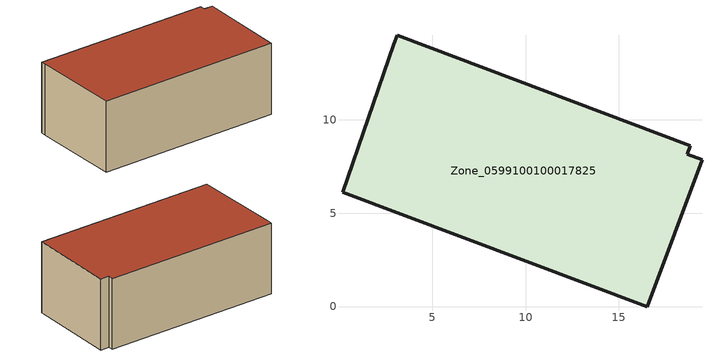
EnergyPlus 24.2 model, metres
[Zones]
Zone_0599100100017825
 floor ground (C_G): 2.94,14.05 3.12,14.53 18.84,8.62 18.67,8.15 19.45,7.87 16.52,0 0.19,6.13 z0
 wall outside (C_F): 18.67,8.15 18.84,8.62 3.12,14.53 2.94,14.05 0.19,6.13 16.52,0 19.45,7.87 18.67,8.15 z0:6.81
 roof outside (C_R): 3.12,14.53 2.94,14.05 0.19,6.13 16.52,0 19.45,7.87 18.67,8.15 18.84,8.62 z6.81
[BUILDING]
Pand.0599100100017825: North Axis=0; Terrain=City; Loads Convergence Tolerance Value=0.04; Temperature Convergence Tolerance Value=0.4; Solar Distribution=FullExterior; Maximum Number of Warmup Days=25; Minimum Number of Warmup Days=1
[Site:Location]
Rotterdam.The.Hague.AP_ZH_NLD Design_Conditions: Latitude=51.96; Longitude=4.45; Time Zone=1; Elevation=-4.5
[SITE:GROUNDTEMPERATURE:BUILDINGSURFACE]
18, 18, 18, 18, 18, 18, 18, 18, 18, 18, 18, 18
[MATERIAL] Thermal Absorptance=0.9; Solar Absorptance=0.7; Visible Absorptance=0.7
Name | Roughness | Thickness | Conductivity | Density | Specific Heat
G.D.2015-2018 | MediumSmooth | 0.15 | 0.0428571 | 540 | 1210
F.D.2015-2018 | Rough | 0.3 | 0.0666667 | 1920 | 840
R.D.2015-2018 | MediumRough | 0.2 | 0.0333333 | 1500 | 1000
[CONSTRUCTION]
C_G: G.D.2015-2018
C_F: F.D.2015-2018
C_R: R.D.2015-2018
[ZONE]
Zone_0599100100017825: Type=1; Multiplier=1; Ceiling Height=Autocalculate; Volume=Autocalculate; Floor Area=autocalculate; Part of Total Floor Area=Yes
[ZONEINFILTRATION:DESIGNFLOWRATE]
Infil_Zone_0599100100017825: Zone or ZoneList or Space or SpaceList=Zone_0599100100017825; Schedule=AlwaysOn; Design Flow Rate Calculation Method=Flow/Area; Flow Rate per Floor Area=0.0021; Constant Term Coefficient=1; Temperature Term Coefficient=0; Velocity Term Coefficient=0; Velocity Squared Term Coefficient=0
[HVACTEMPLATE:ZONE:IDEALLOADSAIRSYSTEM]
Zone_0599100100017825: Maximum Heating Supply Air Temperature=50; Minimum Cooling Supply Air Temperature=13; Maximum Heating Supply Air Humidity Ratio=0.0156; Minimum Cooling Supply Air Humidity Ratio=0.0077; Heating Limit=NoLimit; Cooling Limit=NoLimit; Dehumidification Control Type=ConstantSensibleHeatRatio; Cooling Sensible Heat Ratio=0.7; Dehumidification Setpoint=60; Humidification Control Type=None; Humidification Setpoint=30; Outdoor Air Method=None; Outdoor Air Flow Rate per Person=0.00944; Outdoor Air Flow Rate per Zone Floor Area=0; Outdoor Air Flow Rate per Zone=0; Demand Controlled Ventilation Type=None; Outdoor Air Economizer Type=NoEconomizer; Heat Recovery Type=None; Sensible Heat Recovery Effectiveness=0.7; Latent Heat Recovery Effectiveness=0.65
[ZONECONTROL:THERMOSTAT]
ThermostatControl_Zone_0599100100017825: Zone or ZoneList=Zone_0599100100017825; Control Type Schedule=DualSetpointControlType; Control 1=Thermostat_Zone_0599100100017825; Temperature Difference Between Cutout And Setpoint=0
[THERMOSTATSETPOINT:DUALSETPOINT]
Thermostat_Zone_0599100100017825: Heating Setpoint Temperature Schedule=HeatingSetpoint_Zone_0599100100017825; Cooling Setpoint Temperature Schedule=CoolingSetpoint_Zone_0599100100017825
[SCHEDULE:COMPACT]
HeatingSetpoint_Zone_0599100100017825: Through: 12/31, For: AllDays, Until: 24:00, 21
CoolingSetpoint_Zone_0599100100017825: Through: 12/31, For: AllDays, Until: 24:00, 24
DualSetpointControlType: Through: 12/31, For: AllDays, Until: 24:00, 4
AlwaysOn: Through: 12/31, For: AllDays, Until: 24:00, 1
